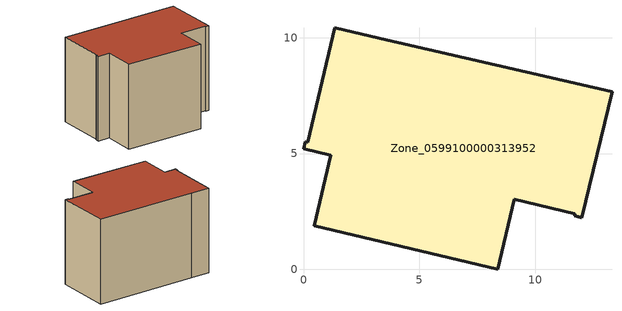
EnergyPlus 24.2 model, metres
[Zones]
Zone_0599100000313952
 floor ground (C_G): 8.39,0 0.47,1.88 1.19,4.92 0,5.2 0.07,5.52 0.18,5.49 1.36,10.44 3.27,9.98 13.32,7.68 12.02,2.22 11.71,2.31 11.72,2.4 9.1,3.03 z0
 wall outside (C_F): 0.47,1.88 8.39,0 9.1,3.03 11.72,2.4 11.71,2.31 12.02,2.22 13.32,7.68 3.27,9.98 1.36,10.44 0.18,5.49 0.07,5.52 0,5.2 1.19,4.92 0.47,1.88 z0:8.48
 roof outside (C_R): 0.07,5.52 0,5.2 1.19,4.92 0.47,1.88 8.39,0 9.1,3.03 11.72,2.4 11.71,2.31 12.02,2.22 13.32,7.68 3.27,9.98 1.36,10.44 0.18,5.49 z8.48
[BUILDING]
Pand.0599100000313952: North Axis=0; Terrain=City; Loads Convergence Tolerance Value=0.04; Temperature Convergence Tolerance Value=0.4; Solar Distribution=FullExterior; Maximum Number of Warmup Days=25; Minimum Number of Warmup Days=1
[Site:Location]
Rotterdam.The.Hague.AP_ZH_NLD Design_Conditions: Latitude=51.96; Longitude=4.45; Time Zone=1; Elevation=-4.5
[SITE:GROUNDTEMPERATURE:BUILDINGSURFACE]
18, 18, 18, 18, 18, 18, 18, 18, 18, 18, 18, 18
[MATERIAL] Thermal Absorptance=0.9; Solar Absorptance=0.7; Visible Absorptance=0.7
Name | Roughness | Thickness | Conductivity | Density | Specific Heat
G.TC.1992-2005 | MediumSmooth | 0.15 | 0.06 | 540 | 1210
F.TC.1992-2005 | Rough | 0.3 | 0.12 | 1920 | 840
R.TC.1992-2005 | MediumRough | 0.2 | 0.08 | 1500 | 1000
[CONSTRUCTION]
C_G: G.TC.1992-2005
C_F: F.TC.1992-2005
C_R: R.TC.1992-2005
[ZONE]
Zone_0599100000313952: Type=1; Multiplier=1; Ceiling Height=Autocalculate; Volume=Autocalculate; Floor Area=autocalculate; Part of Total Floor Area=Yes
[ZONEINFILTRATION:DESIGNFLOWRATE]
Infil_Zone_0599100000313952: Zone or ZoneList or Space or SpaceList=Zone_0599100000313952; Schedule=AlwaysOn; Design Flow Rate Calculation Method=Flow/Area; Flow Rate per Floor Area=0.0015; Constant Term Coefficient=1; Temperature Term Coefficient=0; Velocity Term Coefficient=0; Velocity Squared Term Coefficient=0
[HVACTEMPLATE:ZONE:IDEALLOADSAIRSYSTEM]
Zone_0599100000313952: Maximum Heating Supply Air Temperature=50; Minimum Cooling Supply Air Temperature=13; Maximum Heating Supply Air Humidity Ratio=0.0156; Minimum Cooling Supply Air Humidity Ratio=0.0077; Heating Limit=NoLimit; Cooling Limit=NoLimit; Dehumidification Control Type=ConstantSensibleHeatRatio; Cooling Sensible Heat Ratio=0.7; Dehumidification Setpoint=60; Humidification Control Type=None; Humidification Setpoint=30; Outdoor Air Method=None; Outdoor Air Flow Rate per Person=0.00944; Outdoor Air Flow Rate per Zone Floor Area=0; Outdoor Air Flow Rate per Zone=0; Demand Controlled Ventilation Type=None; Outdoor Air Economizer Type=NoEconomizer; Heat Recovery Type=None; Sensible Heat Recovery Effectiveness=0.7; Latent Heat Recovery Effectiveness=0.65
[ZONECONTROL:THERMOSTAT]
ThermostatControl_Zone_0599100000313952: Zone or ZoneList=Zone_0599100000313952; Control Type Schedule=DualSetpointControlType; Control 1=Thermostat_Zone_0599100000313952; Temperature Difference Between Cutout And Setpoint=0
[THERMOSTATSETPOINT:DUALSETPOINT]
Thermostat_Zone_0599100000313952: Heating Setpoint Temperature Schedule=HeatingSetpoint_Zone_0599100000313952; Cooling Setpoint Temperature Schedule=CoolingSetpoint_Zone_0599100000313952
[SCHEDULE:COMPACT]
HeatingSetpoint_Zone_0599100000313952: Through: 12/31, For: AllDays, Until: 24:00, 21
CoolingSetpoint_Zone_0599100000313952: Through: 12/31, For: AllDays, Until: 24:00, 24
DualSetpointControlType: Through: 12/31, For: AllDays, Until: 24:00, 4
AlwaysOn: Through: 12/31, For: AllDays, Until: 24:00, 1
